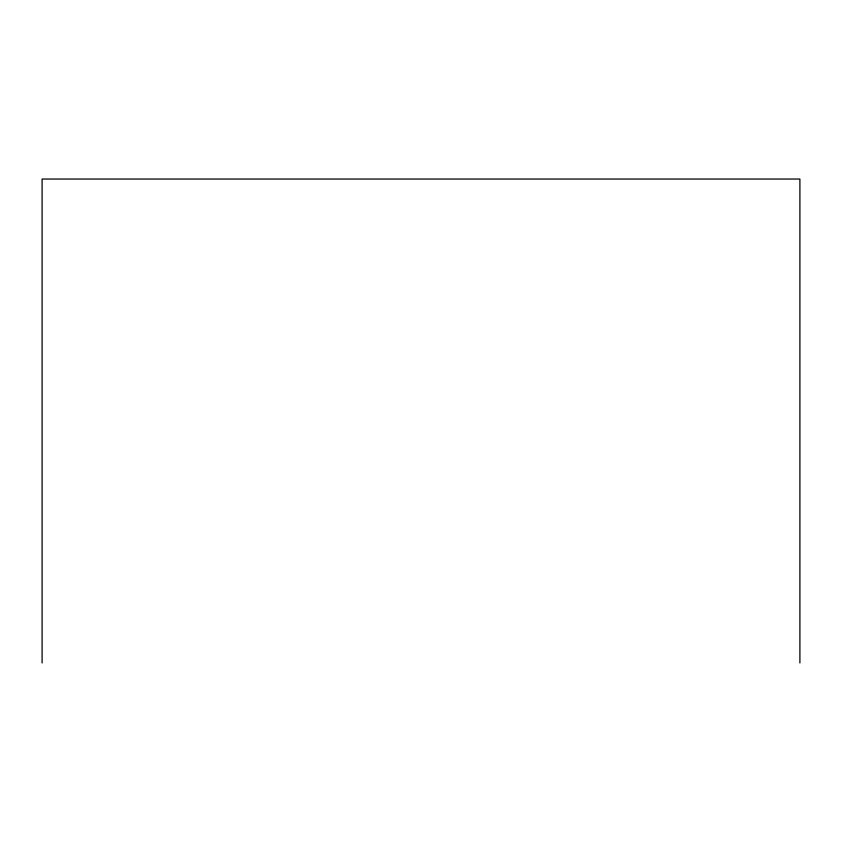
<?xml version="1.0" encoding="UTF-8"?>
<svg xmlns="http://www.w3.org/2000/svg" width="842" height="842" viewBox="0 0 842 842"><rect width="100%" height="100%" fill="white"/><g stroke="black" fill="none" stroke-linecap="round" stroke-linejoin="round"><path stroke-width="1.26" d="M799.9 662.959L799.9 179.041L42.1 179.041L42.1 662.959"/></g></svg>
